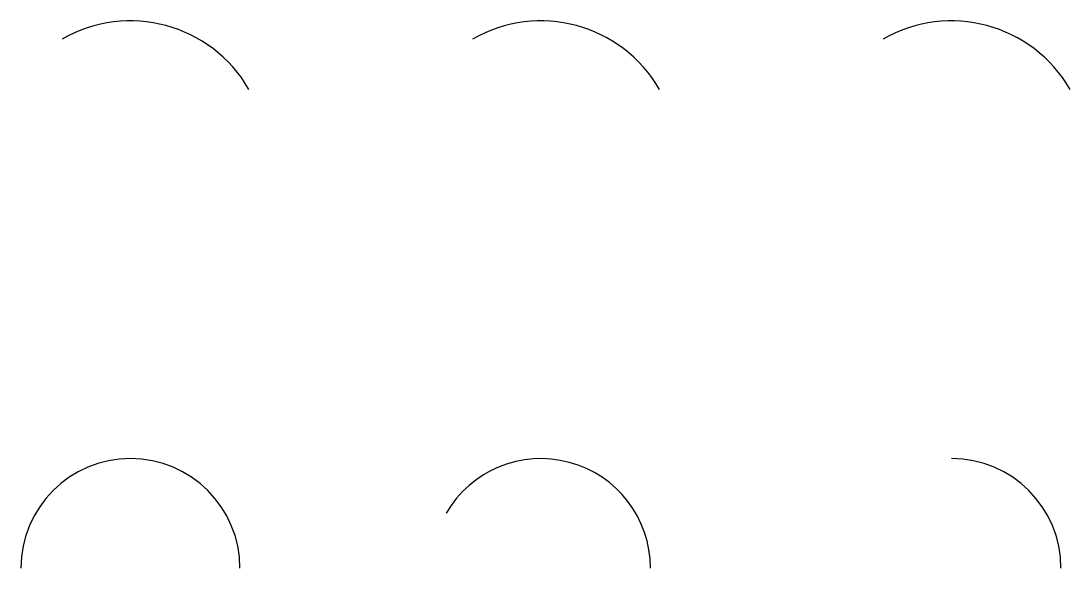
# Model space of a CAD drawing. Header units: millimetres. Extents: x -40 to 343, y -150 to 50.
import ezdxf

# ---------------------------------------------------------------- set-up
doc = ezdxf.new("R2010")
doc.units = ezdxf.units.MM

msp = doc.modelspace()

# ---------------------------------------------------------------- linework, layer by layer
for centre, radius, start, end in [((0, 0), 50, 30, 120), ((150, 0), 50, 30, 120), ((300, 0), 50, 30, 120), ((0, -150), 40, 0, 180), ((150, -150), 40, 0, 150), ((300, -150), 40, 0, 90)]:
    msp.add_arc(centre, radius, start, end)

doc.saveas('drawing.dxf')
